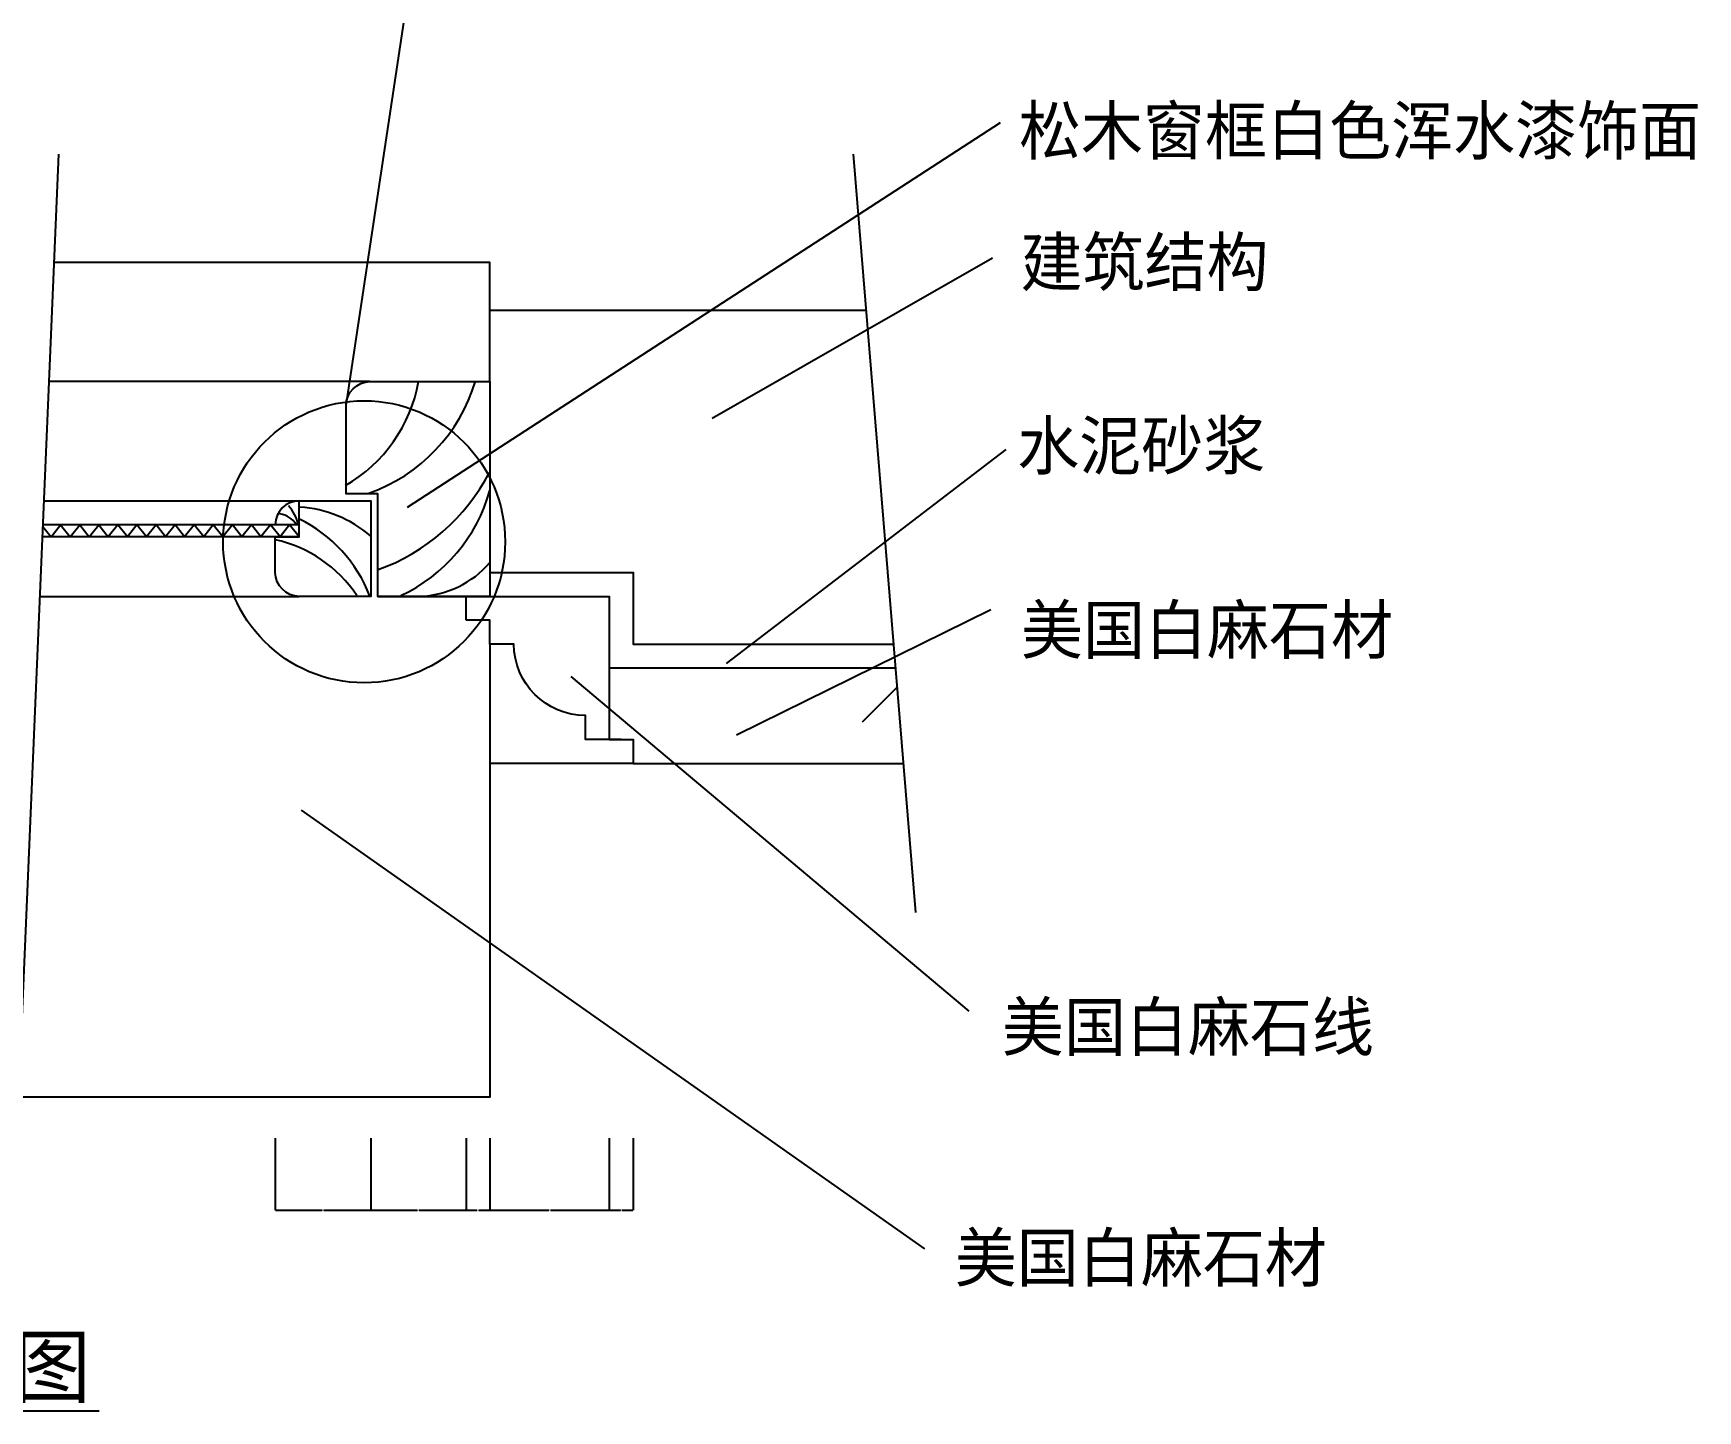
# Model space of a CAD drawing. Header units: metres. Extents: x 186 to 5383, y 145 to 6983.
# Drawn here: x 1316 to 3409, y 145 to 1877 of the extents above; entities that cross this region are included whole.
import ezdxf

# ---------------------------------------------------------------- set-up
doc = ezdxf.new("R2010")
doc.units = ezdxf.units.M
for name, color, linetype in [('2', 2, 'Continuous'), ('3', 3, 'Continuous'), ('4', 4, 'Continuous'), ('7', 7, 'Continuous'), ('BH', 3, 'Continuous'), ('DIM', 3, 'Continuous'), ('TEXT', 3, 'Continuous')]:
    doc.layers.add(name, color=color, linetype=linetype)
doc.dimstyles.get("Standard").update_dxf_attribs({"dimtxt": 2.5, "dimasz": 2.5, "dimexe": 1.25, "dimexo": 0.625, "dimtad": 1, "dimcen": 2.5, "dimazin": 3, "dimtfac": 1, "dimtmove": 0, "dimatfit": 3})

# ---------------------------------------------------------------- blocks, each defined once
blk = doc.blocks.new('*D37')
for p, q in [((1889.95, 487.87), (1889.95, 397.37)), ((2039.95, 487.87), (2039.95, 397.37)), ((1890.2, 397.37), (1963.95, 397.37)), ((1965.95, 397.37), (2039.7, 397.37))]:
    blk.add_line(p, q)
at = {"layer": 'Defpoints'}
for p in [(1889.95, 487.87), (2039.95, 487.87), (1889.95, 397.37)]:
    blk.add_point(p, dxfattribs=at)
at = {"layer": 'DIM', "insert": (1964.95, 397.37), "char_height": 1, "attachment_point": 5}
blk.add_mtext('50', dxfattribs=at)
blk = doc.blocks.new('*D38')
for p, q in [((1619.95, 487.87), (1619.95, 397.37)), ((1739.95, 487.87), (1739.95, 397.37)), ((1620.2, 397.37), (1678.95, 397.37)), ((1680.95, 397.37), (1739.7, 397.37))]:
    blk.add_line(p, q)
at = {"layer": 'Defpoints'}
for p in [(1619.95, 487.87), (1739.95, 487.87), (1619.95, 397.37)]:
    blk.add_point(p, dxfattribs=at)
at = {"layer": 'DIM', "insert": (1679.95, 397.37), "char_height": 1, "attachment_point": 5}
blk.add_mtext('40', dxfattribs=at)
blk = doc.blocks.new('*D39')
for p, q in [((1739.95, 487.87), (1739.95, 397.37)), ((1859.95, 487.87), (1859.95, 397.37)), ((1740.2, 397.37), (1798.95, 397.37)), ((1800.95, 397.37), (1859.7, 397.37))]:
    blk.add_line(p, q)
at = {"layer": 'Defpoints'}
for p in [(1739.95, 487.87), (1859.95, 487.87), (1739.95, 397.37)]:
    blk.add_point(p, dxfattribs=at)
at = {"layer": 'DIM', "insert": (1799.95, 397.37), "char_height": 1, "attachment_point": 5}
blk.add_mtext('40', dxfattribs=at)
blk = doc.blocks.new('*D40')
for p, q in [((1859.95, 487.87), (1859.95, 397.37)), ((1889.95, 487.87), (1889.95, 397.37)), ((1860.2, 397.37), (1873.95, 397.37)), ((1875.95, 397.37), (1889.7, 397.37))]:
    blk.add_line(p, q)
at = {"layer": 'Defpoints'}
for p in [(1859.95, 487.87), (1889.95, 487.87), (1859.95, 397.37)]:
    blk.add_point(p, dxfattribs=at)
at = {"layer": 'DIM', "insert": (1874.95, 397.37), "char_height": 1, "attachment_point": 5}
blk.add_mtext('10', dxfattribs=at)
blk = doc.blocks.new('*D41')
for p, q in [((2039.95, 487.87), (2039.95, 397.37)), ((2069.95, 487.87), (2069.95, 397.37)), ((2040.2, 397.37), (2053.95, 397.37)), ((2055.95, 397.37), (2069.7, 397.37))]:
    blk.add_line(p, q)
at = {"layer": 'Defpoints'}
for p in [(2039.95, 487.87), (2069.95, 487.87), (2039.95, 397.37)]:
    blk.add_point(p, dxfattribs=at)
at = {"layer": 'DIM', "insert": (2054.95, 397.37), "char_height": 1, "attachment_point": 5}
blk.add_mtext('10', dxfattribs=at)

msp = doc.modelspace()

# ---------------------------------------------------------------- hatches: boundary and pattern name
at = {"layer": '3'}
h = msp.add_hatch(dxfattribs=at)
h.set_pattern_fill('ANSI31', scale=1000)
h.paths.add_polyline_path([(2362.96, 1529.3), (1889.95, 1529.3), (1889.95, 1439.3), (1889.95, 1317.9, -0.12), (1909.04, 1237.86, -0.05), (1904.8, 1199.3), (2069.95, 1199.3), (2069.95, 1109.3), (2397.46, 1109.3)])
h = msp.add_hatch(dxfattribs=at)
h.set_pattern_fill('AR-CONC', scale=10)
h.paths.add_polyline_path([(2069.95, 1199.3), (1904.8, 1199.3, -0.04), (1895.25, 1169.3), (2039.95, 1169.3), (2039.95, 1079.3), (2399.92, 1079.3), (2397.46, 1109.3), (2069.95, 1109.3)])
at = {"layer": 'BH'}
h = msp.add_hatch(dxfattribs=at)
h.set_pattern_fill('ANSI33', scale=300)
h.paths.add_polyline_path([(2039.95, 989.3), (2009.95, 989.3), (2009.95, 1019.3, -0.41), (1919.95, 1109.3), (1889.95, 1109.3), (1889.95, 1139.3), (1859.95, 1139.3), (1859.95, 1169.3), (1889.95, 1169.3), (2039.95, 1169.3)])
h = msp.add_hatch(dxfattribs=at)
h.set_pattern_fill('ANSI33', scale=300)
h.paths.add_polyline_path([(2039.95, 1079.3), (2039.95, 989.3), (2054.95, 989.3), (2069.95, 989.3), (2069.95, 959.3), (2409.78, 959.3), (2399.92, 1079.3)])

# ---------------------------------------------------------------- linework, layer by layer
at = {"layer": '2'}
msp.add_lwpolyline([(1889.95, 1199.3), (2069.95, 1199.3), (2069.95, 1109.3), (2397.46, 1109.3)], dxfattribs=at)
at = {"layer": '3'}
for p, q in [((1709.05, 1409.3), (1803.65, 2038.22)), ((2346.84, 1725.53), (2425.2, 771.58))]:
    msp.add_line(p, q, dxfattribs=at)
msp.add_circle((1731.7, 1237.86), 177.34, dxfattribs=at)
for centre, radius, start, end in [((1612.15, 1473.92), 191.21, 300.17, 349.56), ((1667.43, 1500.3), 212.99, 289.24, 343.5), ((1662.78, 1443.34), 255.53, 289.77, 332.47), ((1689.34, 1358.69), 208.31, 295.2, 344.36), ((1598.29, 1248), 51.86, 12.71, 42.76), ((1641.56, 1131.17), 150.57, 49.35, 86.43), ((1620.49, 1242.7), 30.87, 33.42, 80.15), ((1571.97, 1105.41), 178.91, 21.06, 64.07), ((1585.05, 1079.31), 164.78, 33.57, 77.79), ((1796.22, 1293.05), 124.07, 272.6, 319.05)]:
    msp.add_arc(centre, radius, start, end, dxfattribs=at)
at = {"layer": '4'}
for p, q in [((1889.95, 1529.3), (2362.96, 1529.3)), ((1889.95, 1439.3), (1889.95, 1529.3)), ((1739.05, 1439.3), (1334.98, 1439.3)), ((1328.61, 1289.3), (1649.95, 1289.3)), ((1323.51, 1169.3), (1649.95, 1169.3)), ((2039.95, 1079.3), (2399.92, 1079.3)), ((2069.95, 959.3), (1889.95, 959.3))]:
    msp.add_line(p, q, dxfattribs=at)
for points in [[(1889.95, 1529.3), (1889.95, 1589.3), (1341.35, 1589.3)], [(1889.95, 1109.3), (1889.95, 539.3), (1296.75, 539.3)], [(2054.95, 989.3), (2054.95, 989.3), (2039.95, 989.3), (2069.95, 989.3), (2069.95, 959.3), (2409.78, 959.3)]]:
    msp.add_lwpolyline(points, dxfattribs=at)
msp.add_lwpolyline([(1748.95, 1169.3), (1889.95, 1169.3), (1748.95, 1169.3), (1748.95, 1298.3), (1709.05, 1298.3), (1709.05, 1409.3, -0.41), (1739.05, 1439.3), (1889.95, 1439.3), (1889.95, 1169.3)], format="xyb", dxfattribs=at)
for points in [[(1649.95, 1259.3), (1649.95, 1289.3), (1739.95, 1289.3), (1739.95, 1169.3), (1649.95, 1169.3, -0.41), (1619.95, 1199.3), (1619.95, 1244.3), (1649.95, 1244.3)], [(1859.95, 1139.3), (1859.95, 1169.3), (2039.95, 1169.3), (2039.95, 989.3), (2009.95, 989.3), (2009.95, 1019.3, -0.41), (1919.95, 1109.3), (1889.95, 1109.3), (1889.95, 1139.3)]]:
    msp.add_lwpolyline(points, format="xyb", close=True, dxfattribs=at)
msp.add_arc((1649.95, 1259.3), 30, 90, 180, dxfattribs=at)
at = {"layer": '7'}
for p, q in [((1649.95, 1259.3), (1327.34, 1259.3)), ((1649.95, 1244.3), (1326.7, 1244.3))]:
    msp.add_line(p, q, dxfattribs=at)
at = {"layer": 'BH'}
for points in [[(1327.27, 1257.66), (1337.95, 1244.3), (1349.95, 1259.3), (1361.95, 1244.3), (1373.95, 1259.3), (1385.95, 1244.3), (1397.95, 1259.3), (1409.95, 1244.3)], [(1649.95, 1244.3), (1637.95, 1259.3), (1625.95, 1244.3), (1613.95, 1259.3), (1601.95, 1244.3), (1589.95, 1259.3), (1577.95, 1244.3), (1565.95, 1259.3), (1553.95, 1244.3), (1541.95, 1259.3), (1529.95, 1244.3), (1517.95, 1259.3), (1505.95, 1244.3), (1493.95, 1259.3), (1481.95, 1244.3), (1469.95, 1259.3), (1457.95, 1244.3), (1445.95, 1259.3), (1433.95, 1244.3), (1421.95, 1259.3), (1409.95, 1244.3)]]:
    msp.add_lwpolyline(points, dxfattribs=at)
at = {"layer": 'DIM'}
msp.add_line((1347.14, 1725.43), (1290.97, 403.2), dxfattribs=at)
at = {"layer": 'TEXT'}
msp.add_line((1104.71, 145.23), (1398.58, 145.23), dxfattribs=at)

# ---------------------------------------------------------------- texts
for s, height, p in [('松木窗框白色浑水漆饰面', 60, (2555.22, 1724.94)), ('建筑结构', 60, (2557.15, 1559.61)), ('水泥砂浆', 60, (2553.05, 1328.89)), ('美国白麻石材', 60, (2557.77, 1097.2)), ('美国白麻石线', 60, (2533.8, 597.92)), ('美国白麻石材', 60, (2474.55, 307.62)), ('剖面图', 75, (1095.51, 163.16))]:
    msp.add_text(s, height=height, dxfattribs=at).set_placement(p)

# ---------------------------------------------------------------- dimensions: what is measured, and where the dimension line sits
at = {"layer": 'DIM'}
for base, p1, p2, text, picture, middle in [((1619.95, 397.37), (1619.95, 487.87), (1739.95, 487.87), '40', '*D38', (1679.95, 397.37)), ((1739.95, 397.37), (1739.95, 487.87), (1859.95, 487.87), '40', '*D39', (1799.95, 397.37)), ((1859.95, 397.37), (1859.95, 487.87), (1889.95, 487.87), '10', '*D40', (1874.95, 397.37)), ((1889.95, 397.37), (1889.95, 487.87), (2039.95, 487.87), '50', '*D37', (1964.95, 397.37)), ((2039.95, 397.37), (2039.95, 487.87), (2069.95, 487.87), '10', '*D41', (2054.95, 397.37))]:
    dim = msp.add_linear_dim(base=base, p1=p1, p2=p2, text=text, dimstyle='Standard', dxfattribs=at)
    dim.commit()
    dim.dimension.update_dxf_attribs({"geometry": picture, "text_midpoint": middle})

# ---------------------------------------------------------------- leaders
for points in [[(1786.11, 1281.5), (2532.14, 1765.03)], [(2169.46, 1393.38), (2521.9, 1595.07)], [(2187.33, 1084.98), (2539.04, 1354)], [(2199.98, 995.22), (2519.71, 1152.66)], [(1991.65, 1068.53), (2492.11, 647.7)], [(1652.4, 900.41), (2436.48, 348.76)]]:
    msp.add_leader(points, dimstyle='Standard', dxfattribs=at)

doc.saveas('drawing.dxf')
